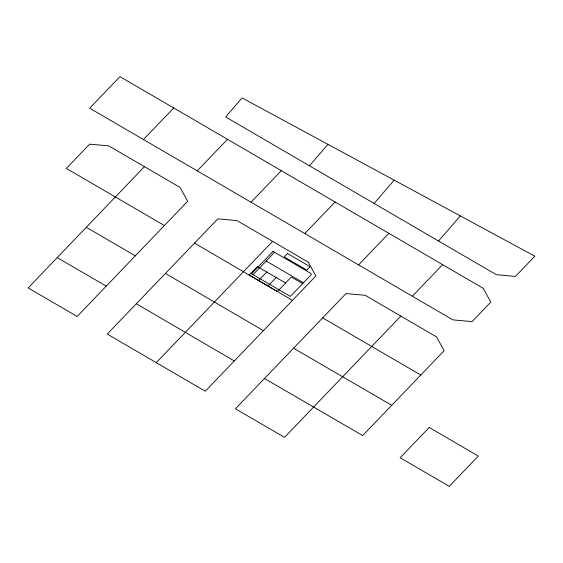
<?xml version="1.0" encoding="UTF-8"?>
<svg xmlns="http://www.w3.org/2000/svg" width="563" height="563" viewBox="0 0 563 563"><rect width="100%" height="100%" fill="white"/><g stroke="black" fill="none" stroke-linecap="round" stroke-linejoin="round"><path stroke-width="0.84" d="M309.467 165.796L327.955 144.353L534.85 256.2L515.448 276.419L496.355 274.695L225.657 116.963L242.062 97.913L327.955 144.353M374.099 203.461L394.184 180.153M438.528 240.999L460.337 215.925M164.382 225.545L66.364 168.428L89.63 144.149L108.772 145.887L180.111 187.479L187.676 201.273L77.138 316.455L28.15 287.932L144.424 166.676M136.323 303.767L217.825 218.845L236.924 220.569L308.306 262.175L315.871 275.969L205.27 391.229L107.237 334.056L136.323 303.767L234.356 360.939M358.589 264.913L388.85 233.314M264.504 378.505L362.671 435.579L444.137 350.721L436.585 336.906L365.148 295.301L346.02 293.541L235.433 408.808L284.533 437.345L400.849 316.089M412.376 296.237L442.624 264.659M143.445 139.525L173.742 107.976L483.23 288.319L490.795 302.113L472.075 321.614L452.941 319.875L89.672 108.195L119.961 76.645L173.742 107.976M197.226 170.863L227.515 139.314M250.999 202.194L281.331 170.673M156.254 362.642L272.612 241.372M253.069 274.66L274.561 252.28M258.586 280.529L266.763 272.006M304.78 233.532L335.112 202.011M268.002 286.025L276.187 277.503M322.662 317.884L420.807 375.028M86.287 227.29L135.317 255.827M293.576 348.201L391.735 405.304M57.243 257.615L106.231 286.124M266.165 261.028L303.457 282.767M302.641 283.625L291.338 277.031L277.425 291.514L249.163 275.04L257.347 266.517L285.61 282.992M194.516 243.139L292.478 300.353M165.409 273.449L263.428 330.629M429.203 427.472L400.152 457.754L449.267 486.355L478.318 456.072L429.203 427.472M273.027 251.387L251.534 273.766L290.367 296.405L311.423 274.484L310.846 273.435L273.027 251.387M287.475 253.512L284.202 256.918L306.814 270.099L310.086 266.693L287.475 253.512"/></g></svg>
